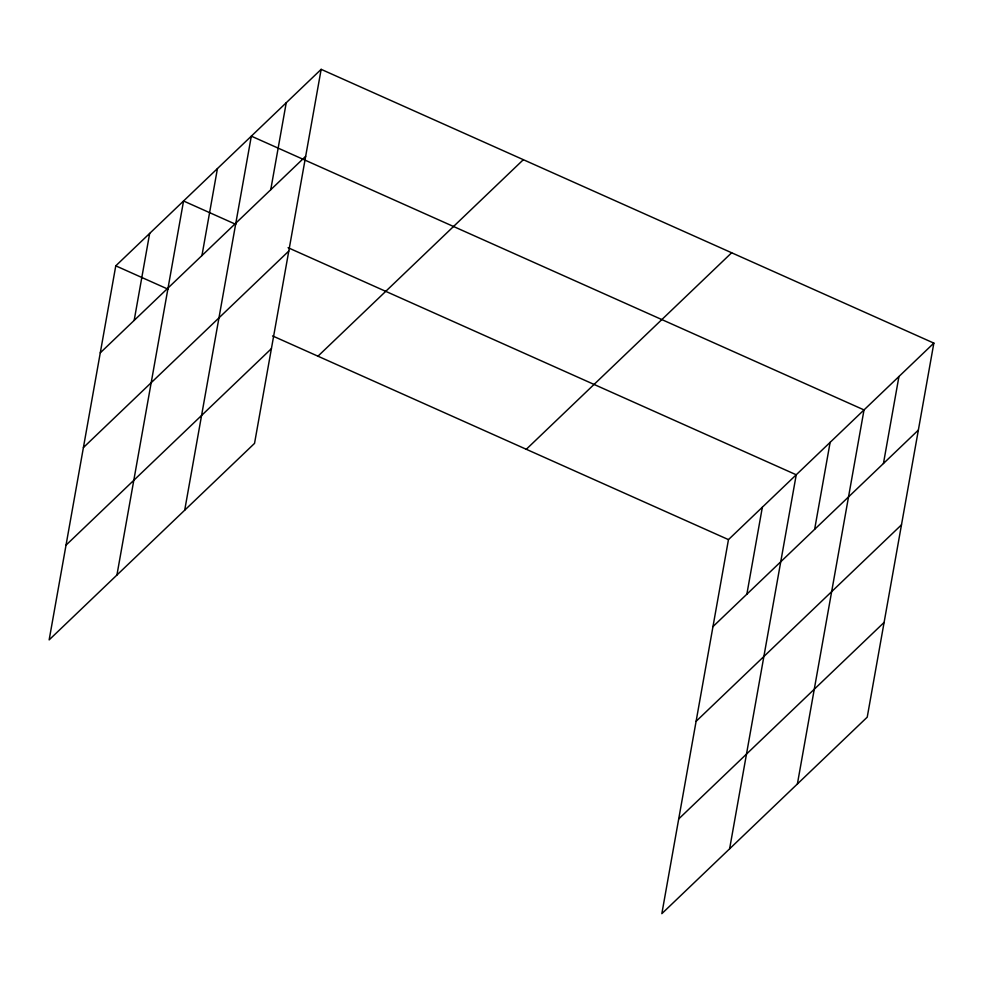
<?xml version="1.0" encoding="UTF-8"?>
<svg xmlns="http://www.w3.org/2000/svg" width="983" height="983" viewBox="0 0 983 983"><rect width="100%" height="100%" fill="white"/><g stroke="black" fill="none" stroke-linecap="round" stroke-linejoin="round"><path stroke-width="1.47" d="M321.158 69.338L115.773 265.84L49.15 639.884L254.536 443.382L321.158 69.338L933.85 343.116L867.227 717.16L661.842 913.662L728.464 539.618L933.85 343.116M134.167 320.409L149.662 233.426M116.928 575.043L183.551 200.999L235.822 224.357M201.945 255.568L217.44 168.572M184.706 510.189L251.329 136.145L864.02 409.923L797.397 783.967M270.743 189.731L286.237 102.748M746.859 594.187L762.353 507.203M729.619 848.808L796.242 474.777L288.08 247.704M814.637 529.333L830.131 442.35M883.447 463.509L898.941 376.526M100.278 352.836L305.664 156.322M83.408 447.56L288.793 251.058M66.021 545.16L271.406 348.646M317.964 356.19L523.349 159.688M526.286 449.28L731.659 252.766M712.97 626.613L918.355 430.099M696.099 721.338L901.485 524.824M678.712 818.937L884.098 622.423M115.773 265.84L168.044 289.199M272.574 335.916L728.464 539.618"/></g></svg>
